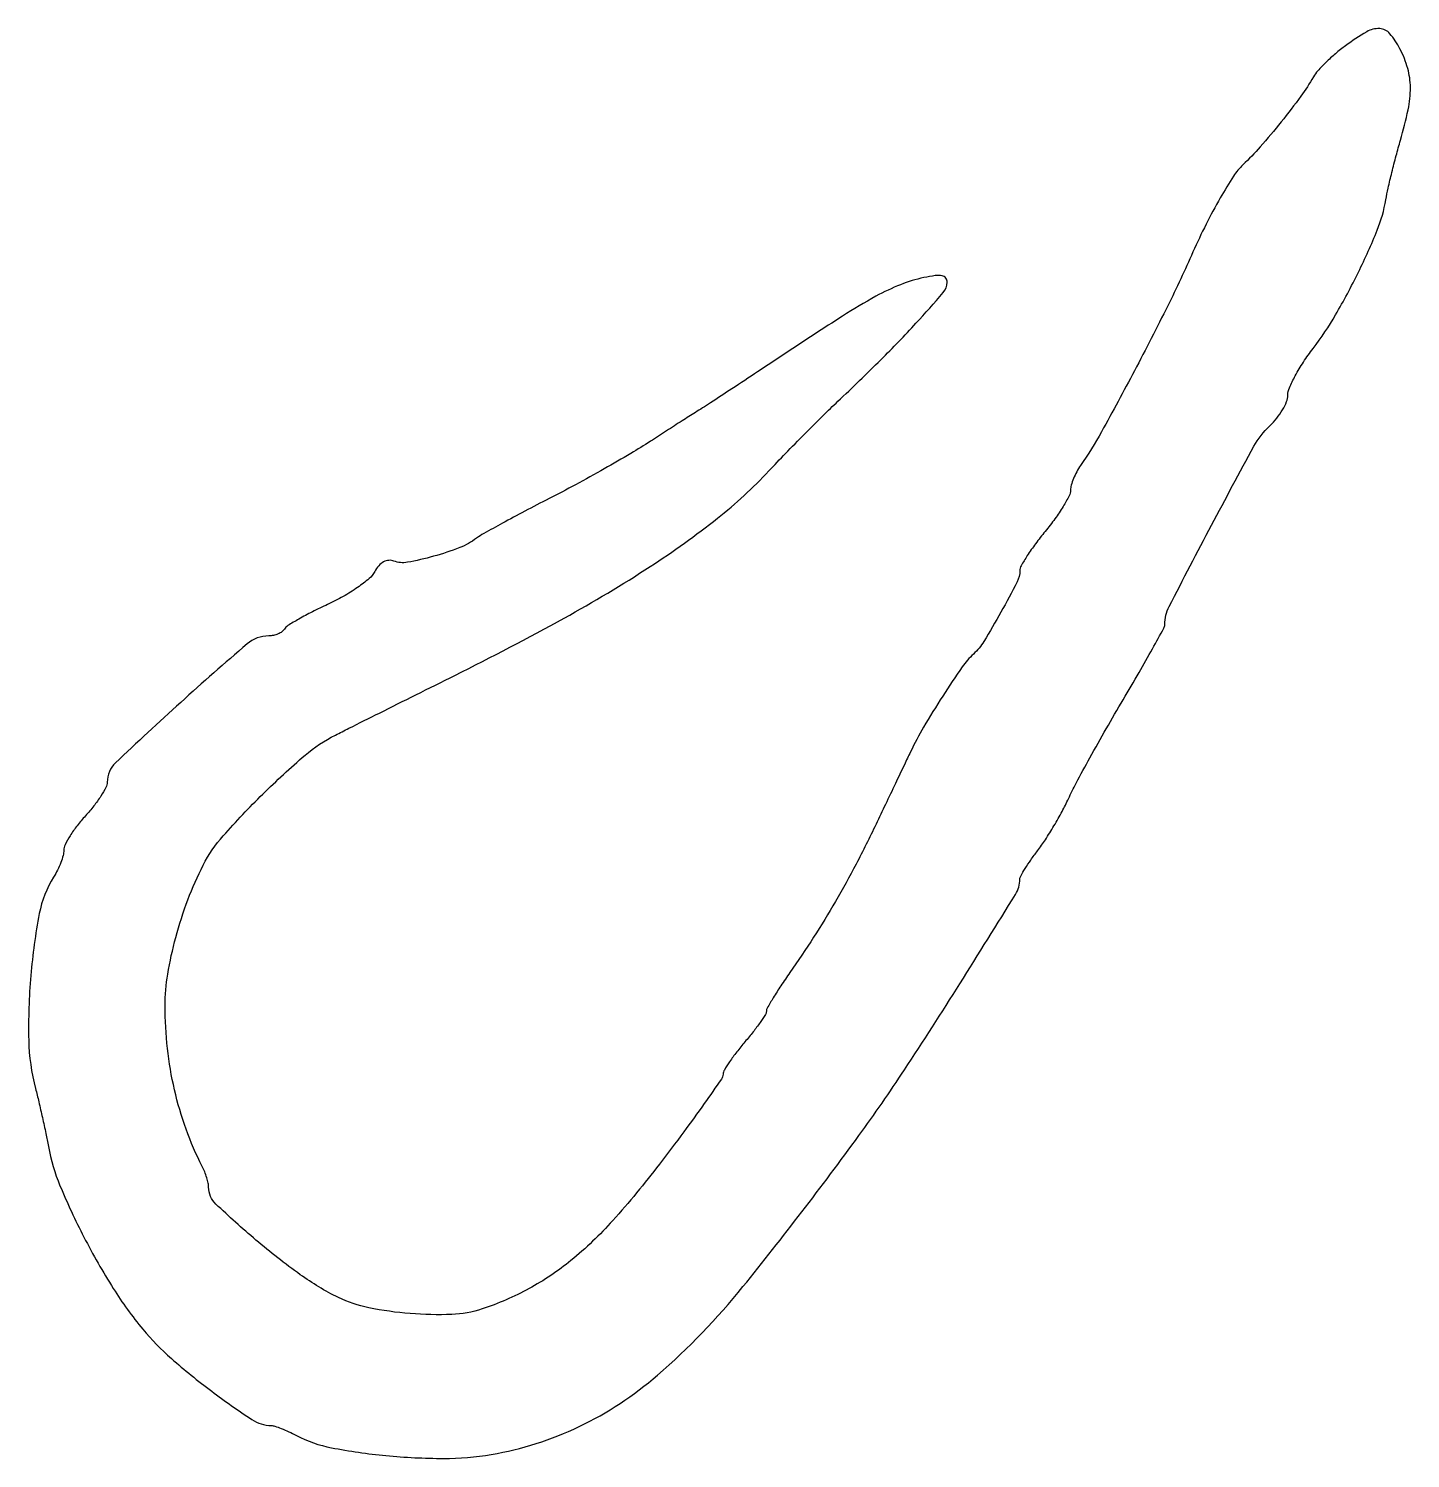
# Model space of a CAD drawing. Extents: x 0 to 191, y 0 to 198.
import ezdxf

# ---------------------------------------------------------------- set-up
doc = ezdxf.new("R2010")
doc.units = 0

msp = doc.modelspace()

# ---------------------------------------------------------------- linework, layer by layer
msp.add_lwpolyline([(181.966064, 195.474963, 0.017301), (180.580876, 194.377023, 0.016385), (179.248777, 193.166558, 0.016591), (178.141729, 192.018592, 0.05375), (177.521784, 191.162361, -0.028602), (175.796445, 188.50854, -0.010539), (173.076057, 184.964997, -0.010669), (170.170431, 181.495294, -0.024371), (167.8014, 179.03853, 0.060806), (166.497958, 177.473613, 0.013092), (164.660342, 174.455068, 0.013484), (162.70582, 170.823122, 0.01251), (160.897962, 167, -0.011087), (157.418739, 159.587901, -0.005957), (152.817542, 150.5957, -0.005351), (148.268339, 142.180033, -0.025324), (145.37143, 137.527494, 0.029722), (144.846505, 136.667696, 0.026253), (144.402857, 135.715964, 0.027157), (144.094689, 134.814523, 0.068885), (144, 134.130486, -0.121049), (143.805054, 133.337048, -0.01729), (142.971875, 131.86974, -0.018816), (141.840154, 130.174476, -0.015054), (140.5, 128.434695, 0.012246), (139.159585, 126.714641, 0.016131), (138.028125, 125.079218, 0.013585), (137.177412, 123.678515, 0.130391), (137, 123.009773, -0.119912), (136.619568, 121.446286, -0.007686), (134.380262, 117.275585, -0.01004), (132.031269, 113.249833, -0.070413), (130.590401, 111.5, 0.056268), (129.031857, 109.712369, 0.008159), (126.347, 105.687758, 0.009948), (123.704497, 101.397944, 0.021937), (121.899329, 98, 0.000038), (121.050464, 96.217271, 0.000013), (119.813473, 93.61875, 0.000013), (118.445743, 90.745212, 0.000015), (117.139275, 88, -0.009538), (114.389996, 82.495782, -0.010928), (111.54963, 77.347635, -0.011112), (108.531782, 72.405963, -0.010589), (105.25, 67.521935, 0.006982), (104.004883, 65.697489, 0.009953), (102.954688, 64.040825, 0.006331), (102.125195, 62.632938, 0.130677), (102, 62.162094, -0.144429), (101.868875, 61.717623, -0.01002), (101.130688, 60.624105, -0.013585), (100.174262, 59.34219, -0.009772), (99.040641, 57.962226, 0.012346), (97.903426, 56.563265, 0.015994), (96.934853, 55.223279, 0.013722), (96.201966, 54.070895, 0.121969), (96.027696, 53.5, -0.139255), (95.794993, 52.821209, -0.002192), (93.423342, 49.437828, -0.005614), (90.589444, 45.526383, -0.003667), (87.237055, 41.075584, -0.019333), (80.78857, 33.287005, -0.03896), (75.028202, 27.78229, -0.046596), (69.238034, 23.89116, -0.044981), (62.76011, 21.085844, -0.070147), (58.567816, 20.328559, -0.029535), (52.829436, 20.445681, -0.029606), (47.102199, 21.244922, -0.064805), (42.916297, 22.665981, -0.041392), (37.655184, 25.815677, -0.020595), (31.528949, 30.603406, -0.013671), (25.999112, 35.571011, -0.205722), (25, 37.896548, 0.054315), (24.939668, 38.450299, 0.020459), (24.740522, 39.205104, 0.019982), (24.454814, 40.015806, 0.022954), (24.116671, 40.763569, -0.031156), (21.894655, 45.899941, -0.029857), (20.291501, 51.345554, -0.029276), (19.323794, 57.048875, -0.027391), (19, 62.954988, -0.041326), (19.36068, 67.311336, -0.02481), (20.467726, 72.385175, -0.024001), (22.147832, 77.586753, -0.027732), (24.251903, 82.351177, -0.063843), (27.028425, 86.419831, -0.016748), (32.477708, 92.155097, -0.016883), (38.311652, 97.521792, -0.061201), (42.5, 100.312155, -0.000508), (44.360486, 101.244216, -0.000057), (48.584375, 103.354323, -0.000069), (53.611069, 105.863895, -0.000056), (59, 108.552621, 0.010032), (74.091932, 116.462401, 0.018558), (85.963167, 123.577101, 0.022746), (95.257997, 130.24813, 0.037739), (102.357506, 136.775563, -0.004231), (104.645561, 139.181096, -0.002921), (107.274797, 141.867324, -0.002945), (109.833317, 144.420686, -0.006022), (111.875846, 146.387264, 0.006923), (117.817337, 152.128504, 0.011429), (122.655305, 157.159588, 0.007178), (126.427515, 161.386465, 0.17641), (126.978977, 162.829455, 0.176897), (126.782374, 163.395377, 0.174805), (126.266298, 163.704836, 0.081693), (125.312936, 163.734416, 0.019663), (123.75, 163.463991, 0.042023), (120.52269, 162.484565, 0.030557), (117.126006, 160.886555, 0.017659), (112.515767, 158.147123, 0.003727), (104.678528, 153.024534, -0.000549), (100.7944, 150.450393, -0.000724), (97.249046, 148.113738, -0.000519), (94.271693, 146.16204, -0.007102), (93.178528, 145.469041, 0.004207), (92.210237, 144.863033, 0.000716), (90.377443, 143.690698, 0.000782), (88.22878, 142.30723, 0.000697), (86, 140.862836, -0.010846), (83.296666, 139.187821, -0.004652), (79.61875, 137.063786, -0.0046), (75.656885, 134.872505, -0.00605), (72, 132.950458, 0.003123), (68.635246, 131.207018, 0.003983), (65.55625, 129.555722, 0.003115), (62.996743, 128.135886, 0.033137), (62, 127.48435, -0.069083), (59.664537, 126.18641, -0.024847), (56.045947, 124.988781, -0.021664), (52.440022, 124.157347, -0.138297), (50.589607, 124.327241, 0.111963), (49.86629, 124.431688, 0.105918), (49.152504, 124.218189, 0.088795), (48.492634, 123.685874, 0.055924), (47.929435, 122.868149, -0.094351), (47.159324, 121.914925, -0.023617), (45.567003, 120.689583, -0.023278), (43.579338, 119.437565, -0.02156), (41.433302, 118.340834, 0.009511), (39.324792, 117.326583, 0.012695), (37.453213, 116.321651, 0.009945), (35.942871, 115.420322, 0.11533), (35.460104, 114.935447, -0.10042), (35.123681, 114.577021, -0.05215), (34.586738, 114.274788, -0.048869), (33.947266, 114.069374, -0.053339), (33.298796, 114, 0.179122), (30.32066, 112.897736, 0.006589), (21.149577, 104.819178, 0.006065), (12.128797, 96.458246, 0.20563), (11, 93.829575, -0.120793), (10.819954, 93.095185, -0.022584), (10.11875, 91.887384, -0.023002), (9.148513, 90.520144, -0.01925), (8, 89.161143, 0.020456), (6.851554, 87.795558, 0.02395), (5.88125, 86.408578, 0.023873), (5.183765, 85.175613, 0.117303), (5, 84.403099, -0.066014), (4.904735, 83.68469, -0.024462), (4.590334, 82.711861, -0.023737), (4.1392, 81.670951, -0.026386), (3.605393, 80.714817, 0.094059), (1.626085, 75.677348, 0.025317), (0.454619, 67.129284, 0.026469), (0.163217, 58.206638, 0.059268), (1.099278, 51.5, -0.00593), (1.55502, 49.678858, -0.003528), (2.056686, 47.5, -0.00353), (2.52615, 45.320753, -0.00609), (2.881875, 43.5, 0.053517), (4.480054, 38.099013, 0.020666), (7.783102, 31.008599, 0.020799), (11.842533, 23.900083, 0.033912), (15.922911, 18.283282, 0.03858), (19.870613, 14.23795, 0.019308), (25.423221, 9.730482, 0.01436), (30.97772, 5.810586, 0.145662), (33.650727, 4.993839, -0.079739), (34.131677, 4.913065, -0.012946), (35.024054, 4.585881, -0.013993), (36.062838, 4.140186, -0.011908), (37.133285, 3.613695, 0.072733), (41.957691, 1.930403, 0.023452), (49.472014, 0.843877, 0.024015), (57.443332, 0.455502, 0.041965), (64.02812, 1.004743, 0.070193), (76.158005, 4.853591, 0.066855), (86.973277, 11.953655, 0.04412), (98.771146, 24.164908, 0.012718), (114.768033, 45.009606, 0.01156), (121.059184, 54.087764, 0.005574), (128.716146, 65.987912, 0.001637), (136.402162, 78.320493, 0.139405), (137, 80.423065, -0.129984), (137.113236, 80.851282, -0.010317), (137.719598, 81.868212, -0.01344), (138.511393, 83.063193, -0.009886), (139.449696, 84.345161, 0.018684), (140.518731, 85.860991, 0.010416), (141.711355, 87.780083, 0.010378), (142.838504, 89.774243, 0.016545), (143.70896, 91.528439, -0.015643), (144.765807, 93.667945, -0.003665), (146.673308, 97.181089, -0.003773), (148.928749, 101.191611, -0.003699), (151.259264, 105.194416, 0.002783), (153.459559, 108.95768, 0.004306), (155.313659, 112.234577, 0.00144), (156.880293, 115.079195, 0.125789), (157, 115.547488, -0.119466), (157.60937, 118.061488, -0.002611), (163.466066, 129.288365, -0.00356), (169.318781, 140.177733, -0.079244), (171.507886, 143.007408, 0.036081), (172.461531, 144.042478, 0.03492), (173.267941, 145.214812, 0.036993), (173.827121, 146.346933, 0.096503), (174, 147.234305, -0.10366), (174.211343, 148.242752, -0.020587), (175.024719, 149.908099, -0.020983), (176.152982, 151.801203, -0.018177), (177.488406, 153.688609, 0.03108), (180.59254, 158.324908, 0.018223), (183.74495, 164.215211, 0.01782), (186.334651, 170.02489, 0.053191), (187.525218, 174.20612, -0.012423), (187.844058, 175.812291, -0.005059), (188.353976, 177.981051, -0.005002), (188.949259, 180.302211, -0.006359), (189.547211, 182.431501, 0.019901), (190.606523, 186.638091, 0.053218), (190.916463, 189.709853, 0.067329), (190.545898, 192.335048, 0.050684), (189.47432, 195.04966, 0.056861), (188.074959, 197.135812, 0.205253), (186.673003, 197.832972, 0.147989), (184.883003, 197.400123, 0.026138)], format="xyb", close=True)

doc.saveas('drawing.dxf')
